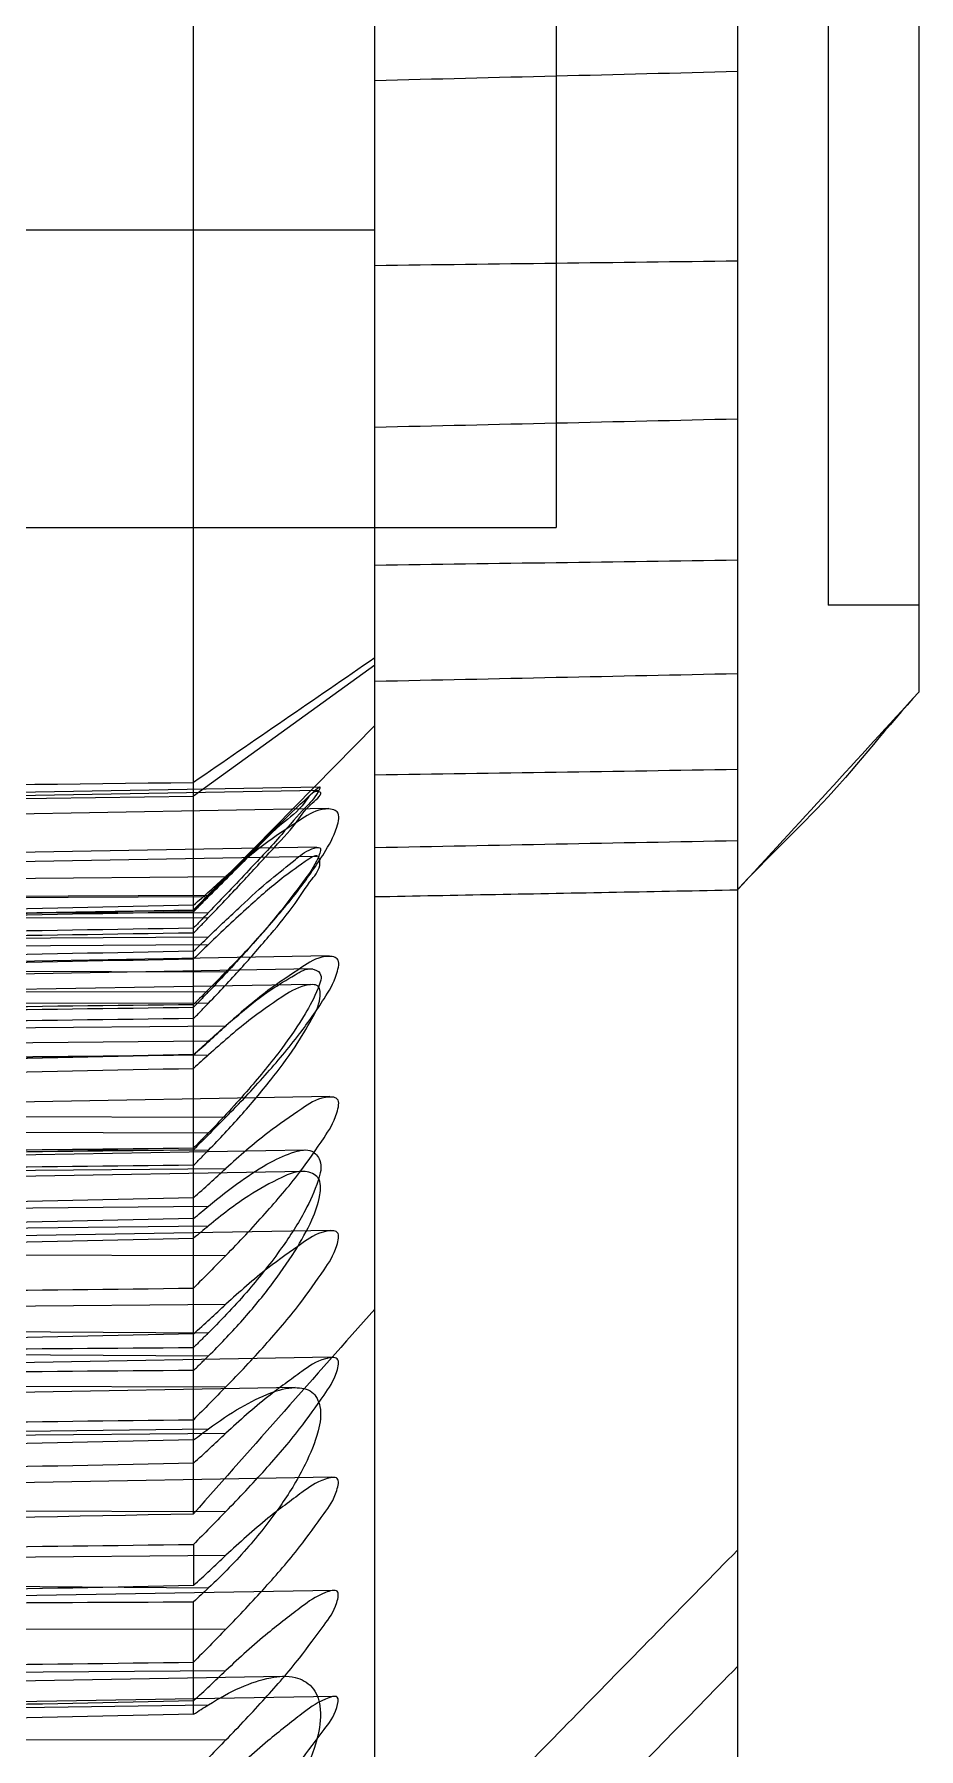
# Model space of a CAD drawing. Extents: x 114 to 332, y 121 to 329.
# Drawn here: x 327.45 to 332.33, y 125.52 to 134.98 of the extents above; entities that cross this region are included whole.
import ezdxf

# ---------------------------------------------------------------- set-up
doc = ezdxf.new("R2010")
doc.units = 0
doc.layers.get('0').update_dxf_attribs({"linetype": 'CONTINUOUS'})

msp = doc.modelspace()

# ---------------------------------------------------------------- linework, layer by layer
at = {"color": 6, "linetype": 'CONTINUOUS'}
for p, q in [((329.3318, 121.9245), (329.3318, 199.3783)), ((331.3318, 197.8097), (331.3318, 123.4931)), ((328.3319, 126.8143), (328.3319, 194.4885)), ((332.3318, 189.9525), (332.3318, 131.3503)), ((331.8318, 189.4722), (331.8318, 131.8306)), ((330.3318, 189.043), (330.3318, 132.2598)), ((329.3318, 133.9014), (322.3318, 133.9014)), ((327.3318, 132.2598), (330.3318, 132.2598)), ((332.3318, 131.8306), (331.8318, 131.8306)), ((329.3318, 131.4993), (328.3319, 130.7751)), ((328.3319, 130.1484), (329.3318, 131.1659)), ((329.0276, 130.8252), (320.3318, 130.6734)), ((329.0225, 130.8077), (320.3318, 130.656)), ((320.3318, 130.6757), (328.3319, 130.7751)), ((329.0754, 130.7072), (320.3318, 130.5546)), ((329.0104, 130.4944), (320.3318, 130.343)), ((329.0119, 130.4424), (320.3318, 130.2909)), ((320.3318, 130.2596), (328.5105, 130.333)), ((320.3318, 130.1954), (328.4146, 130.2285)), ((320.3318, 130.1864), (328.4146, 130.2215)), ((320.3318, 130.0088), (328.3319, 130.1484)), ((320.3318, 130.1181), (328.4146, 130.1338)), ((320.3318, 130.0919), (328.4146, 130.1057)), ((320.3318, 129.948), (328.4146, 129.9999)), ((320.3318, 129.904), (328.4146, 129.9578)), ((329.0791, 129.8935), (320.3318, 129.7408)), ((320.3318, 129.8327), (328.5105, 129.8057)), ((328.9871, 129.822), (320.3318, 129.6709)), ((328.9779, 129.7362), (320.3318, 129.5853)), ((320.3318, 129.7005), (328.4146, 129.6965)), ((320.3318, 129.6397), (328.4146, 129.6338)), ((320.3318, 129.4369), (328.5105, 129.5081)), ((320.3318, 129.3546), (328.4146, 129.4243)), ((320.3318, 129.2766), (328.4146, 129.348)), ((329.0828, 129.1173), (320.3318, 128.9645)), ((320.3318, 129.0291), (328.5105, 129.0045)), ((320.3318, 128.9417), (328.4146, 128.9181)), ((320.3318, 128.8474), (328.4146, 128.822)), ((328.9414, 128.8208), (320.3318, 128.6705)), ((320.3318, 128.6515), (328.5105, 128.7207)), ((328.9408, 128.7032), (320.3318, 128.553)), ((320.3318, 128.4268), (328.4146, 128.5129)), ((320.3318, 128.3162), (328.4146, 128.4038)), ((329.0865, 128.3787), (320.3318, 128.2259)), ((320.3318, 128.2631), (328.5105, 128.2408)), ((320.3318, 127.9038), (328.5105, 127.9708)), ((320.3318, 127.8564), (328.4146, 127.8138)), ((320.3318, 127.7306), (328.4146, 127.6861)), ((329.0902, 127.6781), (320.3318, 127.5252)), ((320.3318, 127.5347), (328.5105, 127.5149)), ((328.8924, 127.5105), (320.3318, 127.3611)), ((320.3318, 127.1826), (328.4146, 127.2834)), ((320.3318, 127.1939), (328.5105, 127.2587)), ((329.0939, 127.0156), (320.3318, 126.8627)), ((320.3318, 126.8444), (328.5105, 126.8269)), ((328.3319, 126.6449), (328.3319, 126.4182)), ((320.3318, 126.5221), (328.5105, 126.5847)), ((320.3318, 126.4659), (328.4146, 126.405)), ((329.0977, 126.3914), (320.3318, 126.2384)), ((328.3319, 125.7077), (328.3319, 126.3282)), ((320.3318, 126.1921), (328.5105, 126.1771)), ((320.3318, 125.8885), (328.5105, 125.9489)), ((328.8216, 125.9163), (320.3318, 125.7681)), ((329.1014, 125.8057), (320.3318, 125.6527)), ((320.3318, 125.6462), (328.4146, 125.7597)), ((320.3318, 125.5782), (328.5105, 125.5656))]:
    msp.add_line(p, q, dxfattribs=at)
for points in [[(329.3318, 134.7277), (329.6651, 134.736), (330.3318, 134.7526), (330.9985, 134.7693), (331.3318, 134.7776)], [(331.3318, 133.7299), (330.9985, 133.7257), (330.3318, 133.7172), (329.6651, 133.7087), (329.3318, 133.7044)], [(329.3318, 132.8135), (329.6651, 132.8211), (330.3318, 132.8364), (330.9985, 132.8517), (331.3318, 132.8593)], [(331.3318, 132.0779), (330.9985, 132.0733), (330.3318, 132.064), (329.6651, 132.0548), (329.3318, 132.0502)], [(329.3318, 131.5395), (329.1653, 131.4246), (328.8317, 131.1957), (328.4987, 130.966), (328.3319, 130.8516)], [(329.3318, 131.4108), (329.6651, 131.4179), (330.3318, 131.432), (330.9985, 131.4461), (331.3318, 131.4531)], [(331.3318, 130.9223), (330.9985, 130.9173), (330.3318, 130.9073), (329.6651, 130.8973), (329.3318, 130.8923)], [(320.3318, 130.7574), (321.6651, 130.7731), (324.3319, 130.8045), (326.9986, 130.8359), (328.3319, 130.8516)], [(329.3318, 130.4923), (329.6651, 130.4988), (330.3318, 130.5118), (330.9985, 130.5249), (331.3318, 130.5314)], [(329.3318, 127.9446), (329.1649, 127.7564), (328.8321, 127.3792), (328.4983, 127.0029), (328.3319, 126.8143)], [(320.3318, 126.6587), (321.6651, 126.6847), (324.3319, 126.7365), (326.9986, 126.7884), (328.3319, 126.8143)]]:
    msp.add_open_spline(points, degree=3, dxfattribs=at)
for points, knots in [([(332.3318, 131.3503), (332.1597, 131.1624), (331.8589, 130.7688), (331.4932, 130.4348), (331.3319, 130.2587)], [0, 0, 0, 0, 0.764543, 1.481008, 1.481008, 1.481008, 1.481008]), ([(332.3318, 131.3503), (332.165, 131.1682), (331.8328, 130.8032), (331.4984, 130.4404), (331.3319, 130.2587)], [0, 0, 0, 0, 0.741012, 1.480353, 1.480353, 1.480353, 1.480353]), ([(328.4146, 130.2285), (328.4737, 130.2885), (328.589, 130.405), (328.7429, 130.5585), (328.8856, 130.7006), (328.9492, 130.7563), (329.0397, 130.8441), (329.0019, 130.7638), (328.93, 130.6998), (328.8026, 130.5421), (328.6249, 130.3551), (328.4893, 130.211), (328.4146, 130.1338)], [0, 0, 0, 0, 0.252587, 0.486302, 0.673528, 0.800223, 0.856434, 0.882863, 0.99609, 1.192775, 1.460519, 1.782739, 1.782739, 1.782739, 1.782739]), ([(328.4146, 130.1057), (328.4746, 130.1678), (328.5923, 130.2902), (328.7453, 130.4607), (328.8955, 130.616), (328.9443, 130.7071), (329.0541, 130.7939), (328.9869, 130.8091), (328.9307, 130.7051), (328.7945, 130.6128), (328.6226, 130.4256), (328.4881, 130.2956), (328.4146, 130.2215)], [0, 0, 0, 0, 0.259153, 0.504334, 0.706938, 0.852672, 0.927157, 0.940178, 1.03299, 1.210578, 1.463647, 1.776837, 1.776837, 1.776837, 1.776837]), ([(328.5105, 129.8057), (328.5846, 129.8803), (328.7248, 130.0301), (328.9062, 130.2454), (329.0426, 130.442), (329.1159, 130.5686), (329.1466, 130.6989), (329.0257, 130.7136), (328.9067, 130.6347), (328.7179, 130.5148), (328.5852, 130.3996), (328.5105, 130.333)], [0, 0, 0, 0, 0.315519, 0.613342, 0.851622, 1.011735, 1.095299, 1.162407, 1.303168, 1.529005, 1.829482, 1.829482, 1.829482, 1.829482]), ([(328.4146, 129.9999), (328.4732, 130.0569), (328.5869, 130.1641), (328.7415, 130.307), (328.8804, 130.413), (328.9521, 130.4775), (329.0458, 130.503), (329.0041, 130.395), (328.937, 130.3056), (328.8046, 130.1269), (328.6281, 129.9244), (328.4902, 129.7749), (328.4146, 129.6965)], [0, 0, 0, 0, 0.245071, 0.466813, 0.638898, 0.749192, 0.794021, 0.849342, 0.98547, 1.199913, 1.479267, 1.805965, 1.805965, 1.805965, 1.805965]), ([(328.4146, 129.6338), (328.4749, 129.6962), (328.5919, 129.8208), (328.7498, 130.0043), (328.8859, 130.1659), (328.967, 130.3014), (329.0371, 130.3786), (329.0193, 130.467), (328.9098, 130.3862), (328.8027, 130.3141), (328.6164, 130.1486), (328.4875, 130.0283), (328.4146, 129.9578)], [0, 0, 0, 0, 0.26042, 0.512372, 0.727469, 0.890425, 0.990127, 1.027876, 1.104077, 1.26421, 1.502631, 1.806745, 1.806745, 1.806745, 1.806745]), ([(328.3319, 130.1737), (328.3617, 130.2003), (328.4212, 130.2534), (328.4807, 130.3064), (328.5105, 130.333)], [0, 0, 0, 0, 0.1196511, 0.2392273, 0.2392273, 0.2392273, 0.2392273]), ([(329.3318, 130.2212), (329.5538, 130.2253), (329.9981, 130.2337), (330.6648, 130.2462), (331.1095, 130.2545), (331.3319, 130.2587)], [0, 0, 0, 0, 0.666205, 1.333039, 2.000503, 2.000503, 2.000503, 2.000503]), ([(328.3319, 130.1737), (327.4435, 130.1545), (325.6662, 130.1161), (322.9995, 130.0585), (321.2212, 130.0201), (320.3318, 130.0009)], [0, 0, 0, 0, 2.665891, 5.33323, 8.002019, 8.002019, 8.002019, 8.002019]), ([(328.3319, 130.1448), (327.4413, 130.129), (325.6618, 130.0974), (322.9951, 130.05), (321.219, 130.0184), (320.3318, 130.0026)], [0, 0, 0, 0, 2.672258, 5.339396, 8.001416, 8.001416, 8.001416, 8.001416]), ([(328.3319, 130.1448), (328.3457, 130.1588), (328.3733, 130.1867), (328.4008, 130.2146), (328.4146, 130.2285)], [0, 0, 0, 0, 0.058803, 0.1176603, 0.1176603, 0.1176603, 0.1176603]), ([(328.4146, 130.2215), (328.4008, 130.2076), (328.3733, 130.1797), (328.3457, 130.1519), (328.3319, 130.138)], [0, 0, 0, 0, 0.0587607, 0.1174679, 0.1174679, 0.1174679, 0.1174679]), ([(320.3318, 129.9943), (321.219, 130.0102), (322.9951, 130.0422), (325.6618, 130.0901), (327.4413, 130.122), (328.3319, 130.138)], [0, 0, 0, 0, 2.662023, 5.329169, 8.001443, 8.001443, 8.001443, 8.001443]), ([(328.4146, 130.1338), (328.4008, 130.1196), (328.3733, 130.0911), (328.3457, 130.0626), (328.3319, 130.0484)], [0, 0, 0, 0, 0.0594625, 0.1188708, 0.1188708, 0.1188708, 0.1188708]), ([(328.3319, 130.0202), (328.3457, 130.0344), (328.3733, 130.0629), (328.4008, 130.0914), (328.4146, 130.1057)], [0, 0, 0, 0, 0.0594459, 0.1189465, 0.1189465, 0.1189465, 0.1189465]), ([(320.3318, 129.921), (321.219, 129.9351), (322.9951, 129.9635), (325.6618, 130.0059), (327.4413, 130.0342), (328.3319, 130.0484)], [0, 0, 0, 0, 2.661931, 5.328985, 8.001167, 8.001167, 8.001167, 8.001167]), ([(328.3319, 130.0202), (327.4413, 130.0062), (325.6618, 129.9783), (322.9951, 129.9364), (321.219, 129.9085), (320.3318, 129.8945)], [0, 0, 0, 0, 2.672166, 5.33921, 8.001139, 8.001139, 8.001139, 8.001139]), ([(328.3319, 129.9196), (328.3457, 129.933), (328.3733, 129.9598), (328.4008, 129.9865), (328.4146, 129.9999)], [0, 0, 0, 0, 0.0575963, 0.1152458, 0.1152458, 0.1152458, 0.1152458]), ([(328.4146, 129.9578), (328.4008, 129.9445), (328.3733, 129.9179), (328.3457, 129.8912), (328.3319, 129.8779)], [0, 0, 0, 0, 0.0574994, 0.1149462, 0.1149462, 0.1149462, 0.1149462]), ([(328.3319, 129.9196), (327.4413, 129.9023), (325.6618, 129.8676), (322.9951, 129.8156), (321.219, 129.7809), (320.3318, 129.7636)], [0, 0, 0, 0, 2.672344, 5.339567, 8.001674, 8.001674, 8.001674, 8.001674]), ([(320.3318, 129.7207), (321.219, 129.7381), (322.9951, 129.7731), (325.6618, 129.8255), (327.4413, 129.8605), (328.3319, 129.8779)], [0, 0, 0, 0, 2.662108, 5.329339, 8.001698, 8.001698, 8.001698, 8.001698]), ([(328.5105, 129.0045), (328.5845, 129.0793), (328.7245, 129.229), (328.9059, 129.443), (329.0419, 129.6381), (329.1157, 129.7604), (329.1459, 129.8895), (329.0239, 129.8961), (328.9077, 129.8159), (328.7179, 129.6921), (328.5853, 129.5755), (328.5105, 129.5081)], [0, 0, 0, 0, 0.315647, 0.612635, 0.849096, 1.006475, 1.086415, 1.152695, 1.294991, 1.522775, 1.824962, 1.824962, 1.824962, 1.824962]), ([(328.5105, 129.8057), (328.4807, 129.7757), (328.4212, 129.7157), (328.3617, 129.6558), (328.3319, 129.6258)], [0, 0, 0, 0, 0.126664, 0.2534072, 0.2534072, 0.2534072, 0.2534072]), ([(328.4146, 129.4243), (328.4727, 129.4772), (328.5842, 129.5739), (328.7421, 129.7014), (328.8725, 129.7774), (328.9655, 129.8359), (329.0507, 129.7974), (329.0071, 129.6826), (328.9414, 129.555), (328.8075, 129.3644), (328.6309, 129.1476), (328.4911, 128.9962), (328.4146, 128.9181)], [0, 0, 0, 0, 0.235634, 0.444397, 0.602044, 0.700106, 0.75023, 0.834144, 0.992749, 1.223099, 1.511195, 1.838978, 1.838978, 1.838978, 1.838978]), ([(328.4146, 129.6965), (328.4008, 129.6822), (328.3733, 129.6536), (328.3457, 129.6251), (328.3319, 129.6108)], [0, 0, 0, 0, 0.0595706, 0.1190868, 0.1190868, 0.1190868, 0.1190868]), ([(328.4146, 128.822), (328.4754, 128.8839), (328.5934, 129.0098), (328.753, 129.2001), (328.8858, 129.3759), (328.9766, 129.5309), (329.0321, 129.6331), (329.0322, 129.7434), (328.9125, 129.7287), (328.7987, 129.654), (328.6144, 129.5254), (328.4867, 129.4131), (328.4146, 129.348)], [0, 0, 0, 0, 0.260356, 0.517643, 0.743853, 0.923735, 1.046397, 1.113158, 1.184197, 1.328806, 1.551302, 1.842728, 1.842728, 1.842728, 1.842728]), ([(320.3318, 129.5366), (321.2212, 129.5465), (322.9995, 129.5664), (325.6662, 129.5961), (327.4435, 129.6159), (328.3319, 129.6258)], [0, 0, 0, 0, 2.668332, 5.335215, 8.000649, 8.000649, 8.000649, 8.000649]), ([(320.3318, 129.5022), (321.219, 129.5143), (322.9951, 129.5384), (325.6618, 129.5746), (327.4413, 129.5987), (328.3319, 129.6108)], [0, 0, 0, 0, 2.661839, 5.3288, 8.000889, 8.000889, 8.000889, 8.000889]), ([(328.3319, 129.5481), (328.3457, 129.5624), (328.3733, 129.5909), (328.4008, 129.6195), (328.4146, 129.6338)], [0, 0, 0, 0, 0.0594937, 0.1190422, 0.1190422, 0.1190422, 0.1190422]), ([(328.3319, 129.5481), (327.4413, 129.5363), (325.6618, 129.5126), (322.9951, 129.4771), (321.219, 129.4534), (320.3318, 129.4415)], [0, 0, 0, 0, 2.672074, 5.339026, 8.000862, 8.000862, 8.000862, 8.000862]), ([(328.3319, 129.3473), (328.3617, 129.3741), (328.4212, 129.4277), (328.4807, 129.4813), (328.5105, 129.5081)], [0, 0, 0, 0, 0.1201673, 0.2402593, 0.2402593, 0.2402593, 0.2402593]), ([(328.3319, 129.349), (328.3457, 129.3615), (328.3733, 129.3866), (328.4008, 129.4118), (328.4146, 129.4243)], [0, 0, 0, 0, 0.0558866, 0.1118251, 0.1118251, 0.1118251, 0.1118251]), ([(328.3319, 129.349), (327.4413, 129.3305), (325.6618, 129.2934), (322.9951, 129.2378), (321.219, 129.2007), (320.3318, 129.1822)], [0, 0, 0, 0, 2.672417, 5.339713, 8.001892, 8.001892, 8.001892, 8.001892]), ([(328.3319, 129.3473), (327.4435, 129.3283), (325.6662, 129.2901), (322.9995, 129.2328), (321.2212, 129.1947), (320.3318, 129.1756)], [0, 0, 0, 0, 2.665883, 5.333215, 8.001996, 8.001996, 8.001996, 8.001996]), ([(328.4146, 129.348), (328.4008, 129.3355), (328.3733, 129.3106), (328.3457, 129.2857), (328.3319, 129.2732)], [0, 0, 0, 0, 0.0557425, 0.1114338, 0.1114338, 0.1114338, 0.1114338]), ([(320.3318, 129.1055), (321.219, 129.1241), (322.9951, 129.1614), (325.6618, 129.2173), (327.4413, 129.2546), (328.3319, 129.2732)], [0, 0, 0, 0, 2.662179, 5.329481, 8.00191, 8.00191, 8.00191, 8.00191]), ([(328.5105, 128.2408), (328.5844, 128.3158), (328.7241, 128.4654), (328.9057, 128.6779), (329.0412, 128.8715), (329.1157, 128.9895), (329.1451, 129.1173), (329.0221, 129.1156), (328.9087, 129.0346), (328.7178, 128.9066), (328.5854, 128.7888), (328.5105, 128.7207)], [0, 0, 0, 0, 0.315725, 0.611829, 0.846433, 1.001052, 1.077344, 1.143016, 1.286926, 1.516671, 1.820545, 1.820545, 1.820545, 1.820545]), ([(328.5105, 129.0045), (328.4807, 128.9744), (328.4212, 128.9143), (328.3617, 128.8541), (328.3319, 128.824)], [0, 0, 0, 0, 0.1268847, 0.2538488, 0.2538488, 0.2538488, 0.2538488]), ([(328.4146, 128.9181), (328.4008, 128.9041), (328.3733, 128.8759), (328.3457, 128.8478), (328.3319, 128.8338)], [0, 0, 0, 0, 0.0590797, 0.1181055, 0.1181055, 0.1181055, 0.1181055]), ([(320.3318, 128.7461), (321.219, 128.7558), (322.9951, 128.7754), (325.6618, 128.8046), (327.4413, 128.824), (328.3319, 128.8338)], [0, 0, 0, 0, 2.661753, 5.328629, 8.000633, 8.000633, 8.000633, 8.000633]), ([(320.3318, 128.7321), (321.2212, 128.7423), (322.9995, 128.7628), (325.6662, 128.7934), (327.4435, 128.8138), (328.3319, 128.824)], [0, 0, 0, 0, 2.668342, 5.335235, 8.00068, 8.00068, 8.00068, 8.00068]), ([(328.3319, 128.7378), (328.3457, 128.7518), (328.3733, 128.7799), (328.4008, 128.8079), (328.4146, 128.822)], [0, 0, 0, 0, 0.0589442, 0.1179427, 0.1179427, 0.1179427, 0.1179427]), ([(328.4146, 128.5129), (328.4721, 128.5608), (328.582, 128.6468), (328.7419, 128.7514), (328.8692, 128.8098), (328.9808, 128.8341), (329.0481, 128.7535), (329.0135, 128.6276), (328.9428, 128.4681), (328.8105, 128.2655), (328.6329, 128.0405), (328.4918, 127.8897), (328.4146, 127.8138)], [0, 0, 0, 0, 0.224543, 0.420042, 0.565403, 0.658055, 0.725915, 0.8375, 1.018002, 1.261927, 1.554978, 1.87978, 1.87978, 1.87978, 1.87978]), ([(328.3319, 128.7378), (327.4413, 128.7283), (325.6618, 128.7094), (322.9951, 128.6809), (321.219, 128.6619), (320.3318, 128.6523)], [0, 0, 0, 0, 2.671989, 5.338857, 8.000609, 8.000609, 8.000609, 8.000609]), ([(328.3319, 128.5584), (328.3617, 128.5854), (328.4212, 128.6395), (328.4807, 128.6936), (328.5105, 128.7207)], [0, 0, 0, 0, 0.1206703, 0.2412652, 0.2412652, 0.2412652, 0.2412652]), ([(328.4146, 127.6861), (328.4759, 127.7461), (328.595, 127.871), (328.7552, 128.0644), (328.8874, 128.2517), (328.9815, 128.4215), (329.031, 128.5518), (329.0381, 128.6748), (328.9263, 128.7195), (328.793, 128.6617), (328.6145, 128.5626), (328.4859, 128.4626), (328.4146, 128.4038)], [0, 0, 0, 0, 0.257599, 0.517331, 0.752032, 0.946797, 1.091, 1.18587, 1.264897, 1.39868, 1.606004, 1.883254, 1.883254, 1.883254, 1.883254]), ([(328.3319, 128.5584), (327.4435, 128.5394), (325.6662, 128.5015), (322.9995, 128.4446), (321.2212, 128.4067), (320.3318, 128.3877)], [0, 0, 0, 0, 2.665876, 5.3332, 8.001973, 8.001973, 8.001973, 8.001973]), ([(328.3319, 128.444), (327.4413, 128.4246), (325.6618, 128.3859), (322.9951, 128.3278), (321.219, 128.289), (320.3318, 128.2697)], [0, 0, 0, 0, 2.672471, 5.33982, 8.002052, 8.002052, 8.002052, 8.002052]), ([(328.3319, 128.444), (328.3457, 128.4555), (328.3733, 128.4784), (328.4008, 128.5014), (328.4146, 128.5129)], [0, 0, 0, 0, 0.0537658, 0.1075818, 0.1075818, 0.1075818, 0.1075818]), ([(328.4146, 128.4038), (328.4008, 128.3924), (328.3733, 128.3697), (328.3457, 128.347), (328.3319, 128.3356)], [0, 0, 0, 0, 0.0535851, 0.1071207, 0.1071207, 0.1071207, 0.1071207]), ([(328.5105, 127.5149), (328.5843, 127.59), (328.7238, 127.7394), (328.9054, 127.9505), (329.0403, 128.1425), (329.1157, 128.2562), (329.1442, 128.3826), (329.0206, 128.3723), (328.9097, 128.291), (328.7178, 128.1585), (328.5855, 128.0396), (328.5105, 127.9708)], [0, 0, 0, 0, 0.315754, 0.610925, 0.843633, 0.995469, 1.068092, 1.133381, 1.27898, 1.510697, 1.816233, 1.816233, 1.816233, 1.816233]), ([(320.3318, 128.1607), (321.219, 128.1801), (322.9951, 128.219), (325.6618, 128.2773), (327.4413, 128.3162), (328.3319, 128.3356)], [0, 0, 0, 0, 2.66223, 5.329583, 8.002065, 8.002065, 8.002065, 8.002065]), ([(328.5105, 128.2408), (328.4807, 128.2107), (328.4212, 128.1503), (328.3617, 128.09), (328.3319, 128.0598)], [0, 0, 0, 0, 0.127087, 0.2542536, 0.2542536, 0.2542536, 0.2542536]), ([(320.3318, 127.9652), (321.2212, 127.9757), (322.9995, 127.9967), (325.6662, 128.0283), (327.4435, 128.0493), (328.3319, 128.0598)], [0, 0, 0, 0, 2.668353, 5.335256, 8.000712, 8.000712, 8.000712, 8.000712]), ([(328.3319, 127.8071), (328.3617, 127.8344), (328.4212, 127.8889), (328.4807, 127.9435), (328.5105, 127.9708)], [0, 0, 0, 0, 0.1211599, 0.242244, 0.242244, 0.242244, 0.242244]), ([(328.3319, 127.8071), (327.4435, 127.7882), (325.6662, 127.7505), (322.9995, 127.694), (321.2212, 127.6564), (320.3318, 127.6375)], [0, 0, 0, 0, 2.665868, 5.333184, 8.001949, 8.001949, 8.001949, 8.001949]), ([(328.4146, 127.8138), (328.4008, 127.8002), (328.3733, 127.7731), (328.3457, 127.746), (328.3319, 127.7324)], [0, 0, 0, 0, 0.0580136, 0.1159742, 0.1159742, 0.1159742, 0.1159742]), ([(320.3318, 127.6674), (321.219, 127.6746), (322.9951, 127.6891), (325.6618, 127.7108), (327.4413, 127.7252), (328.3319, 127.7324)], [0, 0, 0, 0, 2.661681, 5.328485, 8.000417, 8.000417, 8.000417, 8.000417]), ([(328.3319, 127.6051), (328.3457, 127.6186), (328.3733, 127.6456), (328.4008, 127.6726), (328.4146, 127.6861)], [0, 0, 0, 0, 0.0578239, 0.1157011, 0.1157011, 0.1157011, 0.1157011]), ([(328.3319, 127.6051), (327.4413, 127.5982), (325.6618, 127.5843), (322.9951, 127.5634), (321.219, 127.5494), (320.3318, 127.5424)], [0, 0, 0, 0, 2.671919, 5.338717, 8.000398, 8.000398, 8.000398, 8.000398]), ([(328.5105, 126.8269), (328.5842, 126.9021), (328.7234, 127.0513), (328.9052, 127.2609), (329.0394, 127.4512), (329.1158, 127.5607), (329.1431, 127.6856), (329.0192, 127.6666), (328.9107, 127.5852), (328.7178, 127.4482), (328.5856, 127.3283), (328.5105, 127.2587)], [0, 0, 0, 0, 0.315734, 0.609923, 0.840698, 0.989731, 1.058664, 1.1238, 1.271158, 1.504855, 1.812028, 1.812028, 1.812028, 1.812028]), ([(328.5105, 127.5149), (328.4807, 127.4847), (328.4212, 127.4242), (328.3617, 127.3636), (328.3319, 127.3334)], [0, 0, 0, 0, 0.1272707, 0.2546212, 0.2546212, 0.2546212, 0.2546212]), ([(328.4146, 127.2834), (328.4718, 127.3256), (328.5814, 127.4), (328.7416, 127.4802), (328.8749, 127.519), (328.9922, 127.4995), (329.0439, 127.3916), (329.0184, 127.2489), (328.9448, 127.0672), (328.8141, 126.854), (328.6355, 126.6254), (328.4927, 126.4775), (328.4146, 126.405)], [0, 0, 0, 0, 0.213314, 0.396924, 0.533907, 0.629844, 0.720374, 0.856486, 1.05413, 1.307906, 1.603446, 1.923188, 1.923188, 1.923188, 1.923188]), ([(320.3318, 127.2361), (321.2212, 127.2469), (322.9995, 127.2685), (325.6662, 127.3009), (327.4435, 127.3226), (328.3319, 127.3334)], [0, 0, 0, 0, 2.668363, 5.335277, 8.000743, 8.000743, 8.000743, 8.000743]), ([(328.3319, 127.2223), (327.4413, 127.2025), (325.6618, 127.1628), (322.9951, 127.1033), (321.219, 127.0636), (320.3318, 127.0438)], [0, 0, 0, 0, 2.672501, 5.339881, 8.002144, 8.002144, 8.002144, 8.002144]), ([(328.3319, 127.2223), (328.3457, 127.2325), (328.3733, 127.2528), (328.4008, 127.2732), (328.4146, 127.2834)], [0, 0, 0, 0, 0.0513586, 0.1027653, 0.1027653, 0.1027653, 0.1027653]), ([(328.3319, 127.0936), (328.3617, 127.1211), (328.4212, 127.1762), (328.4807, 127.2312), (328.5105, 127.2587)], [0, 0, 0, 0, 0.1216356, 0.2431951, 0.2431951, 0.2431951, 0.2431951]), ([(328.3319, 127.0936), (327.4435, 127.0749), (325.6662, 127.0375), (322.9995, 126.9814), (321.2212, 126.9439), (320.3318, 126.9252)], [0, 0, 0, 0, 2.665859, 5.333167, 8.001924, 8.001924, 8.001924, 8.001924]), ([(328.5105, 126.1771), (328.5841, 126.2523), (328.723, 126.4014), (328.905, 126.6094), (329.0385, 126.7979), (329.116, 126.9033), (329.142, 127.0264), (329.018, 126.9986), (328.9116, 126.9175), (328.7179, 126.7759), (328.5857, 126.6549), (328.5105, 126.5847)], [0, 0, 0, 0, 0.315665, 0.608824, 0.837631, 0.983842, 1.049064, 1.11428, 1.263463, 1.499147, 1.807929, 1.807929, 1.807929, 1.807929]), ([(328.5105, 126.8269), (328.4807, 126.7966), (328.4212, 126.7359), (328.3617, 126.6753), (328.3319, 126.6449)], [0, 0, 0, 0, 0.1274358, 0.2549513, 0.2549513, 0.2549513, 0.2549513]), ([(320.3318, 126.545), (321.2212, 126.5561), (322.9995, 126.5783), (325.6662, 126.6116), (327.4435, 126.6338), (328.3319, 126.6449)], [0, 0, 0, 0, 2.668374, 5.335299, 8.000776, 8.000776, 8.000776, 8.000776]), ([(328.3319, 126.4182), (328.3617, 126.446), (328.4212, 126.5015), (328.4807, 126.557), (328.5105, 126.5847)], [0, 0, 0, 0, 0.122097, 0.2441176, 0.2441176, 0.2441176, 0.2441176]), ([(331.3318, 126.6129), (331.1934, 126.4714), (330.9161, 126.188), (330.4995, 125.7621), (330.2212, 125.4777), (330.0818, 125.3353)], [0, 0, 0, 0, 0.593756, 1.189556, 1.787407, 1.787407, 1.787407, 1.787407]), ([(328.3319, 126.4182), (327.4435, 126.3996), (325.6662, 126.3625), (322.9995, 126.3068), (321.2212, 126.2697), (320.3318, 126.2511)], [0, 0, 0, 0, 2.665851, 5.33315, 8.001898, 8.001898, 8.001898, 8.001898]), ([(328.4146, 126.405), (328.4008, 126.3922), (328.3733, 126.3666), (328.3457, 126.341), (328.3319, 126.3282)], [0, 0, 0, 0, 0.0564254, 0.1127992, 0.1127992, 0.1127992, 0.1127992]), ([(328.5105, 125.5656), (328.584, 125.6409), (328.7226, 125.7896), (328.9048, 125.996), (329.0374, 126.1827), (329.1162, 126.284), (329.1408, 126.4051), (329.017, 126.3686), (328.9125, 126.2881), (328.718, 126.1416), (328.5858, 126.0197), (328.5105, 125.9489)], [0, 0, 0, 0, 0.315547, 0.607629, 0.834433, 0.977806, 1.039299, 1.104825, 1.255894, 1.493569, 1.80393, 1.80393, 1.80393, 1.80393]), ([(320.3318, 126.2871), (321.219, 126.2917), (322.9951, 126.3008), (325.6618, 126.3146), (327.4413, 126.3237), (328.3319, 126.3282)], [0, 0, 0, 0, 2.661628, 5.328379, 8.000258, 8.000258, 8.000258, 8.000258]), ([(328.5105, 126.1771), (328.4807, 126.1467), (328.4212, 126.0859), (328.3617, 126.0251), (328.3319, 125.9947)], [0, 0, 0, 0, 0.127582, 0.2552438, 0.2552438, 0.2552438, 0.2552438]), ([(320.3318, 125.8922), (321.2212, 125.9036), (322.9995, 125.9264), (325.6662, 125.9605), (327.4435, 125.9833), (328.3319, 125.9947)], [0, 0, 0, 0, 2.668385, 5.335321, 8.000809, 8.000809, 8.000809, 8.000809]), ([(328.3319, 125.7811), (328.3617, 125.8091), (328.4212, 125.865), (328.4807, 125.9209), (328.5105, 125.9489)], [0, 0, 0, 0, 0.1225437, 0.2450107, 0.2450107, 0.2450107, 0.2450107]), ([(328.4146, 125.7597), (328.4716, 125.7956), (328.5816, 125.8567), (328.7426, 125.913), (328.8839, 125.9239), (328.9968, 125.8652), (329.0415, 125.7378), (329.0215, 125.575), (328.9469, 125.3766), (328.8166, 125.1555), (328.6377, 124.9283), (328.4934, 124.7865), (328.4146, 124.7191)], [0, 0, 0, 0, 0.201979, 0.375747, 0.509568, 0.61621, 0.729946, 0.888503, 1.101267, 1.361631, 1.655556, 1.966556, 1.966556, 1.966556, 1.966556]), ([(331.3318, 125.9706), (331.1934, 125.8288), (330.9162, 125.5446), (330.4995, 125.1176), (330.2212, 124.8325), (330.0818, 124.6897)], [0, 0, 0, 0, 0.594473, 1.191048, 1.789732, 1.789732, 1.789732, 1.789732]), ([(328.5105, 124.9927), (328.5839, 125.0679), (328.7222, 125.2164), (328.9047, 125.4211), (329.0363, 125.6058), (329.1164, 125.7032), (329.1396, 125.8221), (329.0162, 125.7767), (328.9133, 125.6971), (328.7181, 125.5457), (328.586, 125.423), (328.5105, 125.3515)], [0, 0, 0, 0, 0.31538, 0.606339, 0.831107, 0.971628, 1.029374, 1.095439, 1.24845, 1.488116, 1.800028, 1.800028, 1.800028, 1.800028]), ([(328.3319, 125.7811), (327.4435, 125.7627), (325.6662, 125.7258), (322.9995, 125.6705), (321.2212, 125.6337), (320.3318, 125.6153)], [0, 0, 0, 0, 2.665842, 5.333132, 8.001871, 8.001871, 8.001871, 8.001871]), ([(328.3319, 125.7077), (327.4413, 125.6877), (325.6618, 125.6479), (322.9951, 125.5882), (321.219, 125.5484), (320.3318, 125.5285)], [0, 0, 0, 0, 2.672506, 5.339891, 8.002159, 8.002159, 8.002159, 8.002159]), ([(328.3319, 125.7077), (328.3457, 125.7163), (328.3733, 125.7337), (328.4008, 125.7511), (328.4146, 125.7597)], [0, 0, 0, 0, 0.04882358, 0.09769324, 0.09769324, 0.09769324, 0.09769324]), ([(328.5105, 125.5656), (328.4807, 125.5352), (328.4212, 125.4743), (328.3617, 125.4133), (328.3319, 125.3829)], [0, 0, 0, 0, 0.1277094, 0.2554986, 0.2554986, 0.2554986, 0.2554986])]:
    msp.add_open_spline(points, degree=3, knots=knots, dxfattribs=at)

doc.saveas('drawing.dxf')
